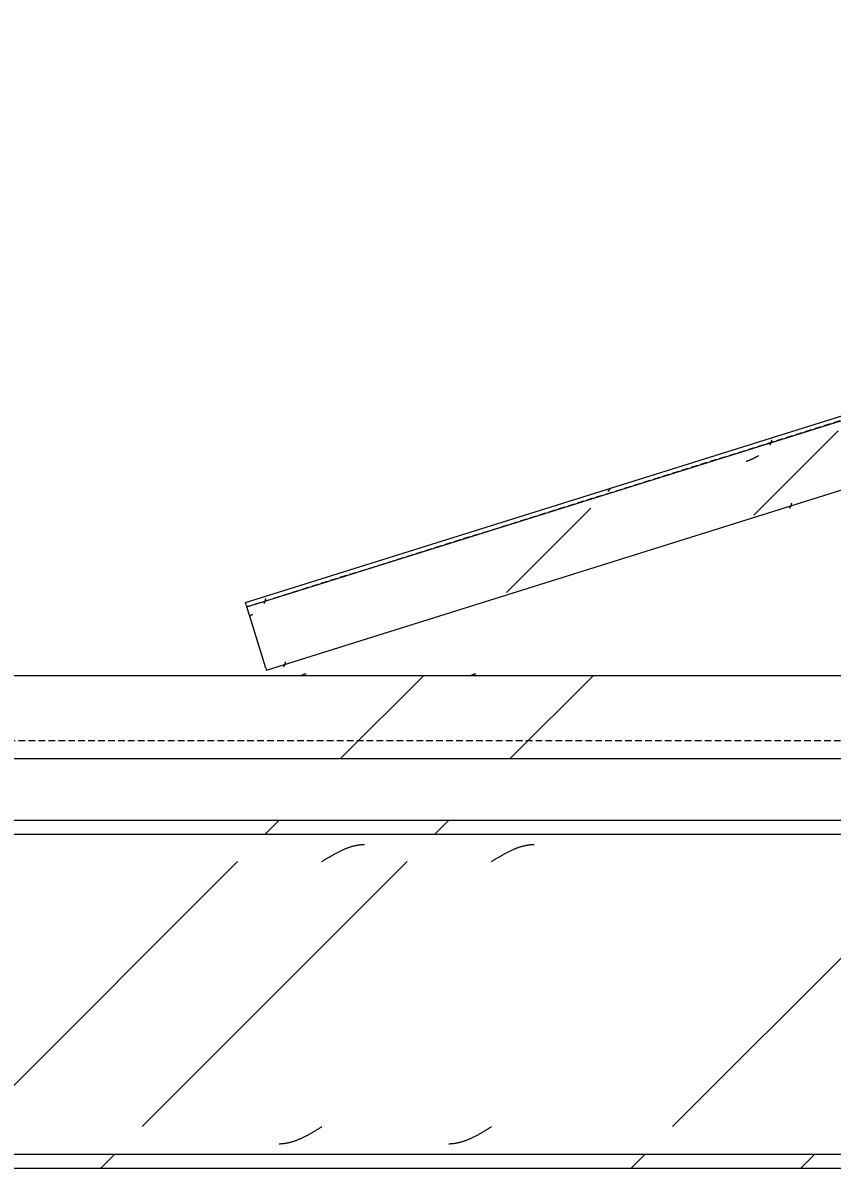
# Model space of a CAD drawing. Header units: centimetres. Extents: x -6111 to 13767, y -285 to 1600.
# Drawn here: x -4946.7 to -4888.6, y 930.5 to 1012.8 of the extents above; entities that cross this region are included whole.
import ezdxf

# ---------------------------------------------------------------- set-up
doc = ezdxf.new("R2010")
doc.units = ezdxf.units.CM
doc.linetypes.add('Hidden', pattern=[0.714375, 0.47625, -0.238125])
for name, color, linetype, lineweight in [('A-ANNO-DIMS', 7, 'Continuous', 9), ('A-ANNO-DIMS-100', 7, 'Continuous', 9), ('S-BEAM', 7, 'Continuous', 9)]:
    doc.layers.add(name, color=color, linetype=linetype, lineweight=lineweight)
doc.styles.add('Century Gothic_1', font='GOTHIC.TTF', dxfattribs={"height": 15})
doc.dimstyles.new('FCA_N_Cotas_E100', dxfattribs={"dimscale": 30.48, "dimtxt": 15.662524, "dimasz": 0.492126, "dimexe": 0.656168, "dimexo": 0.656168, "dimgap": 0.032808, "dimtad": 1, "dimlfac": 0.01, "dimrnd": 0.01, "dimzin": 0, "dimdsep": 46, "dimtxsty": 'Century Gothic_1', "dimblk1": 'OBLIQUE', "dimblk2": 'OBLIQUE', "dimsah": 1, "dimcen": 0.09, "dimdle": 0.656168, "dimadec": 3, "dimazin": 2, "dimtfac": 1, "dimtdec": 4, "dimtix": 1, "dimtmove": 0, "dimatfit": 3, "dimfxl": 1, "dimtvp": 1, "dimtolj": 1, "dimtzin": 0, "dimarcsym": 2})
pattern_1 = [(45, (0, 0), (-25.14472, 25.14472), []), (45, (0, 38.1), (-25.14472, 25.14472), [])]

# ---------------------------------------------------------------- blocks, each defined once
blk = doc.blocks.new('FP_7-Elevación Eje 1')
at = {"layer": 'S-BEAM', "color": 9, "true_color": 0xc0c0c0}
for p, q in [((-4926.734, 965.92), (-4926.718, 965.93)), ((-4926.718, 965.93), (-4926.702, 965.939)), ((-4926.702, 965.939), (-4926.687, 965.948)), ((-4926.687, 965.948), (-4926.671, 965.957)), ((-4926.671, 965.957), (-4926.655, 965.965)), ((-4926.655, 965.965), (-4926.64, 965.972)), ((-4926.64, 965.972), (-4926.624, 965.98)), ((-4926.624, 965.98), (-4926.608, 965.987)), ((-4926.608, 965.987), (-4926.593, 965.993)), ((-4926.593, 965.993), (-4926.577, 965.999)), ((-4926.577, 965.999), (-4926.561, 966.005)), ((-4926.561, 966.005), (-4926.546, 966.01)), ((-4926.546, 966.01), (-4926.53, 966.015)), ((-4926.53, 966.015), (-4926.514, 966.019)), ((-4926.514, 966.019), (-4926.498, 966.023)), ((-4926.498, 966.023), (-4926.483, 966.026)), ((-4926.483, 966.026), (-4926.467, 966.029)), ((-4926.467, 966.029), (-4926.451, 966.032)), ((-4926.451, 966.032), (-4926.436, 966.034)), ((-4926.436, 966.034), (-4926.42, 966.036)), ((-4926.42, 966.036), (-4926.404, 966.037)), ((-4926.404, 966.037), (-4926.389, 966.037)), ((-4914.544, 965.92), (-4914.529, 965.93)), ((-4914.529, 965.93), (-4914.513, 965.939)), ((-4914.513, 965.939), (-4914.497, 965.948)), ((-4914.497, 965.948), (-4914.482, 965.957)), ((-4914.482, 965.957), (-4914.466, 965.965)), ((-4914.466, 965.965), (-4914.45, 965.972)), ((-4914.45, 965.972), (-4914.435, 965.98)), ((-4914.435, 965.98), (-4914.419, 965.987)), ((-4914.419, 965.987), (-4914.403, 965.993)), ((-4914.403, 965.993), (-4914.388, 965.999)), ((-4914.388, 965.999), (-4914.372, 966.005)), ((-4914.372, 966.005), (-4914.356, 966.01)), ((-4914.356, 966.01), (-4914.34, 966.015)), ((-4914.34, 966.015), (-4914.325, 966.019)), ((-4914.325, 966.019), (-4914.309, 966.023)), ((-4914.309, 966.023), (-4914.293, 966.026)), ((-4914.293, 966.026), (-4914.278, 966.029)), ((-4914.278, 966.029), (-4914.262, 966.032)), ((-4914.262, 966.032), (-4914.246, 966.034)), ((-4914.246, 966.034), (-4914.231, 966.036)), ((-4914.231, 966.036), (-4914.215, 966.037)), ((-4914.215, 966.037), (-4914.199, 966.037))]:
    blk.add_line(p, q, dxfattribs=at)
blk = doc.blocks.new('C Shapes - C8x16-1788166-Elevación Eje 1')
at = {"layer": 'S-BEAM', "true_color": 0xc0c0c0}
h = blk.add_hatch(dxfattribs=at)
h.set_pattern_fill('FP_3', color=9, style=0, pattern_type=2)
h.set_pattern_definition(pattern_1)
h.paths.add_polyline_path([(-4712.513, 959.921), (-4698.682, 959.921), (-4698.682, 965.921), (-5480.302, 965.921), (-5480.302, 959.921), (-4772.703, 959.921)])
at = {"layer": 'S-BEAM'}
for p, q in [((-5480.302, 965.921), (-4698.682, 965.921)), ((-4698.682, 959.921), (-5480.302, 959.921))]:
    blk.add_line(p, q, dxfattribs=at)
at = {"layer": 'S-BEAM', "linetype": 'Hidden'}
blk.add_line((-4698.682, 961.217), (-5480.302, 961.217), dxfattribs=at)
at = {"layer": 'S-BEAM'}
blk.add_blockref('FP_7-Elevación Eje 1', (0, 0), dxfattribs=at)
blk = doc.blocks.new('FP_28-Elevación Eje 1')
at = {"layer": 'S-BEAM', "color": 9, "true_color": 0xc0c0c0}
for p, q in [((-4894.448, 981.431), (-4894.434, 981.438)), ((-4894.434, 981.438), (-4894.42, 981.444)), ((-4894.42, 981.444), (-4894.405, 981.45)), ((-4894.405, 981.45), (-4894.391, 981.456)), ((-4894.391, 981.456), (-4894.376, 981.463)), ((-4894.376, 981.463), (-4894.362, 981.469)), ((-4894.362, 981.469), (-4894.348, 981.476)), ((-4894.348, 981.476), (-4894.334, 981.482)), ((-4894.334, 981.482), (-4894.319, 981.489)), ((-4894.319, 981.489), (-4894.305, 981.496)), ((-4894.305, 981.496), (-4894.291, 981.502)), ((-4894.291, 981.502), (-4894.277, 981.509)), ((-4894.277, 981.509), (-4894.262, 981.516)), ((-4894.262, 981.516), (-4894.248, 981.523)), ((-4894.248, 981.523), (-4894.234, 981.53)), ((-4894.234, 981.53), (-4894.22, 981.537)), ((-4894.22, 981.537), (-4894.206, 981.544)), ((-4894.206, 981.544), (-4894.192, 981.551)), ((-4894.192, 981.551), (-4894.177, 981.558)), ((-4894.177, 981.558), (-4894.163, 981.565)), ((-4894.163, 981.565), (-4894.149, 981.572)), ((-4894.149, 981.572), (-4894.135, 981.579)), ((-4894.135, 981.579), (-4894.121, 981.586)), ((-4894.121, 981.586), (-4894.107, 981.593)), ((-4894.107, 981.593), (-4894.093, 981.6)), ((-4894.093, 981.6), (-4894.079, 981.608)), ((-4894.079, 981.608), (-4894.065, 981.615)), ((-4894.065, 981.615), (-4894.051, 981.622)), ((-4894.051, 981.622), (-4894.037, 981.629)), ((-4894.037, 981.629), (-4894.023, 981.637)), ((-4894.023, 981.637), (-4894.009, 981.644)), ((-4894.009, 981.644), (-4893.995, 981.651)), ((-4893.995, 981.651), (-4893.981, 981.659)), ((-4893.981, 981.659), (-4893.966, 981.666)), ((-4893.966, 981.666), (-4893.952, 981.673)), ((-4893.952, 981.673), (-4893.938, 981.681)), ((-4893.938, 981.681), (-4893.924, 981.688)), ((-4893.924, 981.688), (-4893.91, 981.695)), ((-4893.91, 981.695), (-4893.896, 981.703)), ((-4893.896, 981.703), (-4893.882, 981.71)), ((-4894.784, 981.305), (-4894.77, 981.31)), ((-4894.77, 981.31), (-4894.755, 981.315)), ((-4894.755, 981.315), (-4894.74, 981.32)), ((-4894.74, 981.32), (-4894.725, 981.325)), ((-4894.725, 981.325), (-4894.71, 981.33)), ((-4894.71, 981.33), (-4894.696, 981.335)), ((-4894.696, 981.335), (-4894.681, 981.34)), ((-4894.681, 981.34), (-4894.666, 981.345)), ((-4894.666, 981.345), (-4894.652, 981.351)), ((-4894.652, 981.351), (-4894.637, 981.356)), ((-4894.637, 981.356), (-4894.622, 981.361)), ((-4894.622, 981.361), (-4894.608, 981.367)), ((-4894.608, 981.367), (-4894.593, 981.373)), ((-4894.593, 981.373), (-4894.579, 981.378)), ((-4894.579, 981.378), (-4894.564, 981.384)), ((-4894.564, 981.384), (-4894.549, 981.39)), ((-4894.549, 981.39), (-4894.535, 981.395)), ((-4894.535, 981.395), (-4894.52, 981.401)), ((-4894.52, 981.401), (-4894.506, 981.407)), ((-4894.506, 981.407), (-4894.492, 981.413)), ((-4894.492, 981.413), (-4894.477, 981.419)), ((-4894.477, 981.419), (-4894.463, 981.425)), ((-4894.463, 981.425), (-4894.448, 981.431)), ((-4930.457, 970.2), (-4930.443, 970.207)), ((-4930.443, 970.207), (-4930.429, 970.214)), ((-4930.429, 970.214), (-4930.416, 970.221)), ((-4930.416, 970.221), (-4930.402, 970.228)), ((-4930.402, 970.228), (-4930.388, 970.235)), ((-4930.388, 970.235), (-4930.375, 970.242)), ((-4930.375, 970.242), (-4930.361, 970.249)), ((-4930.361, 970.249), (-4930.347, 970.256)), ((-4930.347, 970.256), (-4930.334, 970.264)), ((-4930.334, 970.264), (-4930.32, 970.271)), ((-4930.32, 970.271), (-4930.306, 970.278)), ((-4930.306, 970.278), (-4930.293, 970.285)), ((-4930.293, 970.285), (-4930.279, 970.292)), ((-4930.279, 970.292), (-4930.265, 970.299)), ((-4930.265, 970.299), (-4930.252, 970.307)), ((-4930.252, 970.307), (-4930.238, 970.314))]:
    blk.add_line(p, q, dxfattribs=at)
blk = doc.blocks.new('FP_29-Elevación Eje 1')
at = {"layer": 'S-BEAM'}
blk.add_line((-4930.66, 970.847), (-4834.208, 1001.082), dxfattribs=at)
at = {"layer": 'S-BEAM', "color": 9, "true_color": 0xc0c0c0}
for p, q in [((-4893.08, 982.505), (-4893.076, 982.507)), ((-4893.076, 982.507), (-4893.073, 982.508)), ((-4893.073, 982.508), (-4893.069, 982.51)), ((-4893.069, 982.51), (-4893.066, 982.512)), ((-4893.066, 982.512), (-4893.062, 982.514)), ((-4893.062, 982.514), (-4893.059, 982.516)), ((-4893.059, 982.516), (-4893.055, 982.518)), ((-4893.055, 982.518), (-4893.052, 982.521)), ((-4893.052, 982.521), (-4893.049, 982.524)), ((-4893.049, 982.524), (-4893.046, 982.526)), ((-4893.046, 982.526), (-4893.043, 982.529)), ((-4893.043, 982.529), (-4893.039, 982.532)), ((-4893.039, 982.532), (-4893.036, 982.536)), ((-4893.036, 982.536), (-4893.033, 982.539)), ((-4893.033, 982.539), (-4893.03, 982.543)), ((-4893.03, 982.543), (-4893.027, 982.546)), ((-4893.027, 982.546), (-4893.025, 982.55)), ((-4893.025, 982.55), (-4893.022, 982.554)), ((-4893.022, 982.554), (-4893.019, 982.558)), ((-4893.019, 982.558), (-4893.016, 982.563)), ((-4893.016, 982.563), (-4893.013, 982.567)), ((-4893.013, 982.567), (-4893.011, 982.572)), ((-4893.011, 982.572), (-4893.008, 982.576)), ((-4893.008, 982.576), (-4893.006, 982.581)), ((-4893.006, 982.581), (-4893.003, 982.586)), ((-4893.003, 982.586), (-4893.001, 982.591)), ((-4893.001, 982.591), (-4892.998, 982.596)), ((-4892.998, 982.596), (-4892.996, 982.602)), ((-4892.996, 982.602), (-4892.993, 982.607)), ((-4892.993, 982.607), (-4892.991, 982.613)), ((-4892.991, 982.613), (-4892.989, 982.618)), ((-4892.989, 982.618), (-4892.986, 982.624)), ((-4892.986, 982.624), (-4892.984, 982.63)), ((-4892.984, 982.63), (-4892.982, 982.636)), ((-4892.982, 982.636), (-4892.98, 982.642)), ((-4892.98, 982.642), (-4892.978, 982.648)), ((-4892.978, 982.648), (-4892.975, 982.655)), ((-4892.975, 982.655), (-4892.973, 982.661)), ((-4892.973, 982.661), (-4892.971, 982.668)), ((-4892.971, 982.668), (-4892.969, 982.674)), ((-4892.969, 982.674), (-4892.967, 982.681)), ((-4892.967, 982.681), (-4892.965, 982.687)), ((-4892.965, 982.687), (-4892.963, 982.694)), ((-4892.963, 982.694), (-4892.961, 982.701)), ((-4892.961, 982.701), (-4892.96, 982.708)), ((-4892.96, 982.708), (-4892.958, 982.715)), ((-4892.958, 982.715), (-4892.956, 982.722)), ((-4892.956, 982.722), (-4892.954, 982.729)), ((-4892.954, 982.729), (-4892.952, 982.737)), ((-4892.952, 982.737), (-4892.95, 982.744)), ((-4892.95, 982.744), (-4892.948, 982.751)), ((-4892.948, 982.751), (-4892.947, 982.759)), ((-4892.947, 982.759), (-4892.945, 982.766)), ((-4892.945, 982.766), (-4892.943, 982.773)), ((-4892.943, 982.773), (-4892.941, 982.781)), ((-4892.941, 982.781), (-4892.94, 982.788)), ((-4892.94, 982.788), (-4892.938, 982.796)), ((-4892.938, 982.796), (-4892.936, 982.804)), ((-4892.936, 982.804), (-4892.935, 982.811)), ((-4892.935, 982.811), (-4892.933, 982.819)), ((-4892.933, 982.819), (-4892.931, 982.826)), ((-4892.931, 982.826), (-4892.929, 982.834)), ((-4892.929, 982.834), (-4892.928, 982.842)), ((-4929.436, 971.109), (-4929.432, 971.11)), ((-4929.432, 971.11), (-4929.428, 971.112)), ((-4929.428, 971.112), (-4929.425, 971.114)), ((-4929.425, 971.114), (-4929.421, 971.116)), ((-4929.421, 971.116), (-4929.418, 971.118)), ((-4929.418, 971.118), (-4929.414, 971.12)), ((-4929.414, 971.12), (-4929.411, 971.122)), ((-4929.411, 971.122), (-4929.408, 971.125)), ((-4929.408, 971.125), (-4929.405, 971.127)), ((-4929.405, 971.127), (-4929.401, 971.13)), ((-4929.401, 971.13), (-4929.398, 971.133)), ((-4929.398, 971.133), (-4929.395, 971.136)), ((-4929.395, 971.136), (-4929.392, 971.139)), ((-4929.392, 971.139), (-4929.389, 971.143)), ((-4929.389, 971.143), (-4929.386, 971.146)), ((-4929.386, 971.146), (-4929.383, 971.15)), ((-4929.383, 971.15), (-4929.38, 971.154)), ((-4929.38, 971.154), (-4929.377, 971.158)), ((-4929.377, 971.158), (-4929.375, 971.162)), ((-4929.375, 971.162), (-4929.372, 971.166)), ((-4929.372, 971.166), (-4929.369, 971.171)), ((-4929.369, 971.171), (-4929.366, 971.175)), ((-4929.366, 971.175), (-4929.364, 971.18)), ((-4929.364, 971.18), (-4929.361, 971.185)), ((-4929.361, 971.185), (-4929.359, 971.19)), ((-4929.359, 971.19), (-4929.356, 971.195)), ((-4929.356, 971.195), (-4929.354, 971.2)), ((-4929.354, 971.2), (-4929.351, 971.205)), ((-4929.351, 971.205), (-4929.349, 971.211)), ((-4929.349, 971.211), (-4929.347, 971.216)), ((-4929.347, 971.216), (-4929.344, 971.222)), ((-4929.344, 971.222), (-4929.342, 971.228)), ((-4929.342, 971.228), (-4929.34, 971.234)), ((-4929.34, 971.234), (-4929.338, 971.24)), ((-4929.338, 971.24), (-4929.335, 971.246)), ((-4929.335, 971.246), (-4929.333, 971.252)), ((-4929.333, 971.252), (-4929.331, 971.258)), ((-4929.331, 971.258), (-4929.329, 971.265)), ((-4929.329, 971.265), (-4929.327, 971.271)), ((-4929.327, 971.271), (-4929.325, 971.278)), ((-4929.325, 971.278), (-4929.323, 971.284)), ((-4929.323, 971.284), (-4929.321, 971.291)), ((-4929.321, 971.291), (-4929.319, 971.298)), ((-4929.319, 971.298), (-4929.317, 971.305)), ((-4929.317, 971.305), (-4929.315, 971.312)), ((-4929.315, 971.312), (-4929.313, 971.319)), ((-4929.313, 971.319), (-4929.311, 971.326)), ((-4929.311, 971.326), (-4929.31, 971.333)), ((-4929.31, 971.333), (-4929.308, 971.34)), ((-4929.308, 971.34), (-4929.306, 971.348)), ((-4929.306, 971.348), (-4929.304, 971.355)), ((-4929.304, 971.355), (-4929.302, 971.362)), ((-4929.302, 971.362), (-4929.301, 971.37)), ((-4929.301, 971.37), (-4929.299, 971.377)), ((-4929.299, 971.377), (-4929.297, 971.385)), ((-4929.297, 971.385), (-4929.295, 971.392)), ((-4929.295, 971.392), (-4929.294, 971.4)), ((-4929.294, 971.4), (-4929.292, 971.407)), ((-4929.292, 971.407), (-4929.29, 971.415)), ((-4929.29, 971.415), (-4929.288, 971.422)), ((-4929.288, 971.422), (-4929.287, 971.43)), ((-4929.287, 971.43), (-4929.285, 971.438)), ((-4929.285, 971.438), (-4929.283, 971.445))]:
    blk.add_line(p, q, dxfattribs=at)
blk = doc.blocks.new('FP_30-Elevación Eje 1')
at = {"layer": 'S-BEAM'}
blk.add_line((-4929.235, 966.303), (-4832.783, 996.538), dxfattribs=at)
at = {"layer": 'S-BEAM', "color": 9, "true_color": 0xc0c0c0}
for p, q in [((-4891.541, 978.143), (-4891.539, 978.15)), ((-4891.539, 978.15), (-4891.537, 978.157)), ((-4891.537, 978.157), (-4891.536, 978.164)), ((-4891.536, 978.164), (-4891.534, 978.171)), ((-4891.534, 978.171), (-4891.532, 978.178)), ((-4891.532, 978.178), (-4891.53, 978.185)), ((-4891.53, 978.185), (-4891.528, 978.193)), ((-4891.528, 978.193), (-4891.526, 978.2)), ((-4891.526, 978.2), (-4891.524, 978.207)), ((-4891.524, 978.207), (-4891.523, 978.215)), ((-4891.523, 978.215), (-4891.521, 978.222)), ((-4891.521, 978.222), (-4891.519, 978.229)), ((-4891.519, 978.229), (-4891.517, 978.237)), ((-4891.517, 978.237), (-4891.516, 978.244)), ((-4891.516, 978.244), (-4891.514, 978.252)), ((-4891.514, 978.252), (-4891.512, 978.259)), ((-4891.512, 978.259), (-4891.511, 978.267)), ((-4891.511, 978.267), (-4891.509, 978.275)), ((-4891.509, 978.275), (-4891.507, 978.282)), ((-4891.507, 978.282), (-4891.505, 978.29)), ((-4891.505, 978.29), (-4891.504, 978.297)), ((-4891.656, 977.961), (-4891.652, 977.963)), ((-4891.652, 977.963), (-4891.649, 977.964)), ((-4891.649, 977.964), (-4891.645, 977.966)), ((-4891.645, 977.966), (-4891.642, 977.968)), ((-4891.642, 977.968), (-4891.638, 977.97)), ((-4891.638, 977.97), (-4891.635, 977.972)), ((-4891.635, 977.972), (-4891.631, 977.974)), ((-4891.631, 977.974), (-4891.628, 977.977)), ((-4891.628, 977.977), (-4891.625, 977.979)), ((-4891.625, 977.979), (-4891.622, 977.982)), ((-4891.622, 977.982), (-4891.619, 977.985)), ((-4891.619, 977.985), (-4891.615, 977.988)), ((-4891.615, 977.988), (-4891.612, 977.992)), ((-4891.612, 977.992), (-4891.609, 977.995)), ((-4891.609, 977.995), (-4891.606, 977.999)), ((-4891.606, 977.999), (-4891.603, 978.002)), ((-4891.603, 978.002), (-4891.601, 978.006)), ((-4891.601, 978.006), (-4891.598, 978.01)), ((-4891.598, 978.01), (-4891.595, 978.014)), ((-4891.595, 978.014), (-4891.592, 978.019)), ((-4891.592, 978.019), (-4891.589, 978.023)), ((-4891.589, 978.023), (-4891.587, 978.028)), ((-4891.587, 978.028), (-4891.584, 978.032)), ((-4891.584, 978.032), (-4891.582, 978.037)), ((-4891.582, 978.037), (-4891.579, 978.042)), ((-4891.579, 978.042), (-4891.577, 978.047)), ((-4891.577, 978.047), (-4891.574, 978.052)), ((-4891.574, 978.052), (-4891.572, 978.058)), ((-4891.572, 978.058), (-4891.569, 978.063)), ((-4891.569, 978.063), (-4891.567, 978.069)), ((-4891.567, 978.069), (-4891.565, 978.074)), ((-4891.565, 978.074), (-4891.562, 978.08)), ((-4891.562, 978.08), (-4891.56, 978.086)), ((-4891.56, 978.086), (-4891.558, 978.092)), ((-4891.558, 978.092), (-4891.556, 978.098)), ((-4891.556, 978.098), (-4891.554, 978.104)), ((-4891.554, 978.104), (-4891.551, 978.111)), ((-4891.551, 978.111), (-4891.549, 978.117)), ((-4891.549, 978.117), (-4891.547, 978.123)), ((-4891.547, 978.123), (-4891.545, 978.13)), ((-4891.545, 978.13), (-4891.543, 978.137)), ((-4891.543, 978.137), (-4891.541, 978.143)), ((-4927.945, 966.627), (-4927.942, 966.631)), ((-4927.942, 966.631), (-4927.94, 966.636)), ((-4927.94, 966.636), (-4927.937, 966.641)), ((-4927.937, 966.641), (-4927.935, 966.646)), ((-4927.935, 966.646), (-4927.932, 966.651)), ((-4927.932, 966.651), (-4927.93, 966.656)), ((-4927.93, 966.656), (-4927.927, 966.661)), ((-4927.927, 966.661), (-4927.925, 966.667)), ((-4927.925, 966.667), (-4927.923, 966.672)), ((-4927.923, 966.672), (-4927.92, 966.678)), ((-4927.92, 966.678), (-4927.918, 966.684)), ((-4927.918, 966.684), (-4927.916, 966.69)), ((-4927.916, 966.69), (-4927.914, 966.696)), ((-4927.914, 966.696), (-4927.911, 966.702)), ((-4927.911, 966.702), (-4927.909, 966.708)), ((-4927.909, 966.708), (-4927.907, 966.714)), ((-4927.907, 966.714), (-4927.905, 966.721)), ((-4927.905, 966.721), (-4927.903, 966.727)), ((-4927.903, 966.727), (-4927.901, 966.734)), ((-4927.901, 966.734), (-4927.899, 966.74)), ((-4927.899, 966.74), (-4927.897, 966.747)), ((-4927.897, 966.747), (-4927.895, 966.754)), ((-4927.895, 966.754), (-4927.893, 966.761)), ((-4927.893, 966.761), (-4927.891, 966.768)), ((-4927.891, 966.768), (-4927.889, 966.775)), ((-4927.889, 966.775), (-4927.887, 966.782)), ((-4927.887, 966.782), (-4927.886, 966.789)), ((-4927.886, 966.789), (-4927.884, 966.796)), ((-4927.884, 966.796), (-4927.882, 966.804)), ((-4927.882, 966.804), (-4927.88, 966.811)), ((-4927.88, 966.811), (-4927.878, 966.818)), ((-4927.878, 966.818), (-4927.877, 966.826)), ((-4927.877, 966.826), (-4927.875, 966.833)), ((-4927.875, 966.833), (-4927.873, 966.841)), ((-4927.873, 966.841), (-4927.871, 966.848)), ((-4927.871, 966.848), (-4927.87, 966.856)), ((-4927.87, 966.856), (-4927.868, 966.863)), ((-4927.868, 966.863), (-4927.866, 966.871)), ((-4927.866, 966.871), (-4927.864, 966.878)), ((-4927.864, 966.878), (-4927.863, 966.886)), ((-4927.863, 966.886), (-4927.861, 966.894)), ((-4927.861, 966.894), (-4927.859, 966.901)), ((-4928.012, 966.565), (-4928.008, 966.566)), ((-4928.008, 966.566), (-4928.004, 966.568)), ((-4928.004, 966.568), (-4928.001, 966.57)), ((-4928.001, 966.57), (-4927.997, 966.571)), ((-4927.997, 966.571), (-4927.994, 966.573)), ((-4927.994, 966.573), (-4927.99, 966.576)), ((-4927.99, 966.576), (-4927.987, 966.578)), ((-4927.987, 966.578), (-4927.984, 966.581)), ((-4927.984, 966.581), (-4927.981, 966.583)), ((-4927.981, 966.583), (-4927.977, 966.586)), ((-4927.977, 966.586), (-4927.974, 966.589)), ((-4927.974, 966.589), (-4927.971, 966.592)), ((-4927.971, 966.592), (-4927.968, 966.595)), ((-4927.968, 966.595), (-4927.965, 966.599)), ((-4927.965, 966.599), (-4927.962, 966.602)), ((-4927.962, 966.602), (-4927.959, 966.606)), ((-4927.959, 966.606), (-4927.956, 966.61)), ((-4927.956, 966.61), (-4927.953, 966.614)), ((-4927.953, 966.614), (-4927.951, 966.618)), ((-4927.951, 966.618), (-4927.948, 966.622)), ((-4927.948, 966.622), (-4927.945, 966.627))]:
    blk.add_line(p, q, dxfattribs=at)
blk = doc.blocks.new('M_L Equal Angles - L51X51X3_2-1788163-Elevación Eje 1')
at = {"layer": 'S-BEAM', "true_color": 0xc0c0c0}
h = blk.add_hatch(dxfattribs=at)
h.set_pattern_fill('FP_4', color=9, style=0, pattern_type=2)
h.set_pattern_definition(pattern_1)
h.paths.add_polyline_path([(-4930.707, 970.999), (-4834.255, 1001.233), (-4834.303, 1001.385), (-4930.755, 971.151)])
h = blk.add_hatch(dxfattribs=at)
h.set_pattern_fill('FP_4', color=9, style=0, pattern_type=2)
h.set_pattern_definition(pattern_1)
h.paths.add_polyline_path([(-4929.283, 966.455), (-4832.831, 996.689), (-4834.113, 1000.446), (-4930.47, 970.241)])
at = {"layer": 'S-BEAM'}
for p, q in [((-4930.755, 971.151), (-4834.303, 1001.385)), ((-4930.707, 970.999), (-4930.755, 971.151)), ((-4930.707, 970.999), (-4930.66, 970.847)), ((-4930.47, 970.241), (-4930.66, 970.847)), ((-4929.283, 966.455), (-4930.47, 970.241)), ((-4929.283, 966.455), (-4929.235, 966.303))]:
    blk.add_line(p, q, dxfattribs=at)
at = {"layer": 'S-BEAM', "linetype": 'Hidden'}
blk.add_line((-4834.208, 1001.082), (-4930.66, 970.847), dxfattribs=at)
at = {"layer": 'S-BEAM'}
for name in ['FP_29-Elevación Eje 1', 'FP_28-Elevación Eje 1', 'FP_30-Elevación Eje 1']:
    blk.add_blockref(name, (0, 0), dxfattribs=at)
blk = doc.blocks.new('FP_38-Elevación Eje 1')
at = {"layer": 'S-BEAM', "color": 9, "true_color": 0xc0c0c0}
for p, q in [((-4923.607, 953.461), (-4923.559, 953.481)), ((-4923.559, 953.481), (-4923.51, 953.5)), ((-4923.51, 953.5), (-4923.461, 953.519)), ((-4923.461, 953.519), (-4923.413, 953.537)), ((-4923.413, 953.537), (-4923.364, 953.555)), ((-4923.364, 953.555), (-4923.316, 953.572)), ((-4923.316, 953.572), (-4923.267, 953.588)), ((-4923.267, 953.588), (-4923.218, 953.604)), ((-4923.218, 953.604), (-4923.17, 953.619)), ((-4923.17, 953.619), (-4923.121, 953.634)), ((-4923.121, 953.634), (-4923.073, 953.648)), ((-4923.073, 953.648), (-4923.024, 953.661)), ((-4923.024, 953.661), (-4922.976, 953.674)), ((-4922.976, 953.674), (-4922.927, 953.686)), ((-4922.927, 953.686), (-4922.878, 953.697)), ((-4922.878, 953.697), (-4922.83, 953.707)), ((-4922.83, 953.707), (-4922.781, 953.717)), ((-4922.781, 953.717), (-4922.733, 953.726)), ((-4922.733, 953.726), (-4922.684, 953.735)), ((-4922.684, 953.735), (-4922.635, 953.742)), ((-4922.635, 953.742), (-4922.587, 953.749)), ((-4922.587, 953.749), (-4922.538, 953.755)), ((-4922.538, 953.755), (-4922.49, 953.761)), ((-4922.49, 953.761), (-4922.441, 953.766)), ((-4922.441, 953.766), (-4922.392, 953.77)), ((-4922.392, 953.77), (-4922.344, 953.773)), ((-4922.344, 953.773), (-4922.295, 953.776)), ((-4922.295, 953.776), (-4922.247, 953.778)), ((-4922.247, 953.778), (-4922.198, 953.779)), ((-4911.418, 953.461), (-4911.369, 953.481)), ((-4911.369, 953.481), (-4911.321, 953.5)), ((-4911.321, 953.5), (-4911.272, 953.519)), ((-4911.272, 953.519), (-4911.223, 953.537)), ((-4911.223, 953.537), (-4911.175, 953.555)), ((-4911.175, 953.555), (-4911.126, 953.572)), ((-4911.126, 953.572), (-4911.078, 953.588)), ((-4911.078, 953.588), (-4911.029, 953.604)), ((-4911.029, 953.604), (-4910.98, 953.619)), ((-4910.98, 953.619), (-4910.932, 953.634)), ((-4910.932, 953.634), (-4910.883, 953.648)), ((-4910.883, 953.648), (-4910.835, 953.661)), ((-4910.835, 953.661), (-4910.786, 953.674)), ((-4910.786, 953.674), (-4910.737, 953.686)), ((-4910.737, 953.686), (-4910.689, 953.697)), ((-4910.689, 953.697), (-4910.64, 953.707)), ((-4910.64, 953.707), (-4910.592, 953.717)), ((-4910.592, 953.717), (-4910.543, 953.726)), ((-4910.543, 953.726), (-4910.494, 953.735)), ((-4910.494, 953.735), (-4910.446, 953.742)), ((-4910.446, 953.742), (-4910.397, 953.749)), ((-4910.397, 953.749), (-4910.349, 953.755)), ((-4910.349, 953.755), (-4910.3, 953.761)), ((-4910.3, 953.761), (-4910.252, 953.766)), ((-4910.252, 953.766), (-4910.203, 953.77)), ((-4910.203, 953.77), (-4910.154, 953.773)), ((-4910.154, 953.773), (-4910.106, 953.776)), ((-4910.106, 953.776), (-4910.057, 953.778)), ((-4910.057, 953.778), (-4910.009, 953.779)), ((-4925.114, 952.641), (-4925.065, 952.671)), ((-4925.065, 952.671), (-4925.017, 952.701)), ((-4925.017, 952.701), (-4924.968, 952.731)), ((-4924.968, 952.731), (-4924.919, 952.761)), ((-4924.919, 952.761), (-4924.871, 952.79)), ((-4924.871, 952.79), (-4924.822, 952.82)), ((-4924.822, 952.82), (-4924.774, 952.849)), ((-4924.774, 952.849), (-4924.725, 952.878)), ((-4924.725, 952.878), (-4924.676, 952.907)), ((-4924.676, 952.907), (-4924.628, 952.936)), ((-4924.628, 952.936), (-4924.579, 952.964)), ((-4924.579, 952.964), (-4924.531, 952.993)), ((-4924.531, 952.993), (-4924.482, 953.021)), ((-4924.482, 953.021), (-4924.433, 953.048)), ((-4924.433, 953.048), (-4924.385, 953.076)), ((-4924.385, 953.076), (-4924.336, 953.103)), ((-4924.336, 953.103), (-4924.288, 953.13)), ((-4924.288, 953.13), (-4924.239, 953.156)), ((-4924.239, 953.156), (-4924.19, 953.182)), ((-4924.19, 953.182), (-4924.142, 953.208)), ((-4924.142, 953.208), (-4924.093, 953.233)), ((-4924.093, 953.233), (-4924.045, 953.258)), ((-4924.045, 953.258), (-4923.996, 953.282)), ((-4923.996, 953.282), (-4923.947, 953.306)), ((-4923.947, 953.306), (-4923.899, 953.33)), ((-4923.899, 953.33), (-4923.85, 953.353)), ((-4923.85, 953.353), (-4923.802, 953.376)), ((-4923.802, 953.376), (-4923.753, 953.398)), ((-4923.753, 953.398), (-4923.704, 953.419)), ((-4923.704, 953.419), (-4923.656, 953.44)), ((-4923.656, 953.44), (-4923.607, 953.461)), ((-4912.924, 952.641), (-4912.876, 952.671)), ((-4912.876, 952.671), (-4912.827, 952.701)), ((-4912.827, 952.701), (-4912.779, 952.731)), ((-4912.779, 952.731), (-4912.73, 952.761)), ((-4912.73, 952.761), (-4912.681, 952.79)), ((-4912.681, 952.79), (-4912.633, 952.82)), ((-4912.633, 952.82), (-4912.584, 952.849)), ((-4912.584, 952.849), (-4912.536, 952.878)), ((-4912.536, 952.878), (-4912.487, 952.907)), ((-4912.487, 952.907), (-4912.438, 952.936)), ((-4912.438, 952.936), (-4912.39, 952.964)), ((-4912.39, 952.964), (-4912.341, 952.993)), ((-4912.341, 952.993), (-4912.293, 953.021)), ((-4912.293, 953.021), (-4912.244, 953.048)), ((-4912.244, 953.048), (-4912.195, 953.076)), ((-4912.195, 953.076), (-4912.147, 953.103)), ((-4912.147, 953.103), (-4912.098, 953.13)), ((-4912.098, 953.13), (-4912.05, 953.156)), ((-4912.05, 953.156), (-4912.001, 953.182)), ((-4912.001, 953.182), (-4911.952, 953.208)), ((-4911.952, 953.208), (-4911.904, 953.233)), ((-4911.904, 953.233), (-4911.855, 953.258)), ((-4911.855, 953.258), (-4911.807, 953.282)), ((-4911.807, 953.282), (-4911.758, 953.306)), ((-4911.758, 953.306), (-4911.709, 953.33)), ((-4911.709, 953.33), (-4911.661, 953.353)), ((-4911.661, 953.353), (-4911.612, 953.376)), ((-4911.612, 953.376), (-4911.564, 953.398)), ((-4911.564, 953.398), (-4911.515, 953.419)), ((-4911.515, 953.419), (-4911.466, 953.44)), ((-4911.466, 953.44), (-4911.418, 953.461)), ((-4925.26, 952.55), (-4925.211, 952.581)), ((-4925.211, 952.581), (-4925.162, 952.611)), ((-4925.162, 952.611), (-4925.114, 952.641)), ((-4913.07, 952.55), (-4913.022, 952.581)), ((-4913.022, 952.581), (-4912.973, 952.611)), ((-4912.973, 952.611), (-4912.924, 952.641))]:
    blk.add_line(p, q, dxfattribs=at)
blk = doc.blocks.new('FP_39-Elevación Eje 1')
at = {"layer": 'S-BEAM', "color": 9, "true_color": 0xc0c0c0}
for p, q in [((-4926.329, 932.879), (-4926.28, 932.905)), ((-4926.28, 932.905), (-4926.232, 932.931)), ((-4926.232, 932.931), (-4926.183, 932.958)), ((-4926.183, 932.958), (-4926.134, 932.985)), ((-4926.134, 932.985), (-4926.086, 933.013)), ((-4926.086, 933.013), (-4926.037, 933.04)), ((-4926.037, 933.04), (-4925.989, 933.068)), ((-4925.989, 933.068), (-4925.94, 933.097)), ((-4925.94, 933.097), (-4925.891, 933.125)), ((-4925.891, 933.125), (-4925.843, 933.154)), ((-4925.843, 933.154), (-4925.794, 933.183)), ((-4925.794, 933.183), (-4925.746, 933.212)), ((-4925.746, 933.212), (-4925.697, 933.241)), ((-4925.697, 933.241), (-4925.648, 933.271)), ((-4925.648, 933.271), (-4925.6, 933.3)), ((-4925.6, 933.3), (-4925.551, 933.33)), ((-4925.551, 933.33), (-4925.503, 933.36)), ((-4925.503, 933.36), (-4925.454, 933.39)), ((-4925.454, 933.39), (-4925.405, 933.42)), ((-4925.405, 933.42), (-4925.357, 933.45)), ((-4925.357, 933.45), (-4925.308, 933.48)), ((-4925.308, 933.48), (-4925.26, 933.51)), ((-4914.139, 932.879), (-4914.091, 932.905)), ((-4914.091, 932.905), (-4914.042, 932.931)), ((-4914.042, 932.931), (-4913.994, 932.958)), ((-4913.994, 932.958), (-4913.945, 932.985)), ((-4913.945, 932.985), (-4913.896, 933.013)), ((-4913.896, 933.013), (-4913.848, 933.04)), ((-4913.848, 933.04), (-4913.799, 933.068)), ((-4913.799, 933.068), (-4913.751, 933.097)), ((-4913.751, 933.097), (-4913.702, 933.125)), ((-4913.702, 933.125), (-4913.653, 933.154)), ((-4913.653, 933.154), (-4913.605, 933.183)), ((-4913.605, 933.183), (-4913.556, 933.212)), ((-4913.556, 933.212), (-4913.508, 933.241)), ((-4913.508, 933.241), (-4913.459, 933.271)), ((-4913.459, 933.271), (-4913.41, 933.3)), ((-4913.41, 933.3), (-4913.362, 933.33)), ((-4913.362, 933.33), (-4913.313, 933.36)), ((-4913.313, 933.36), (-4913.265, 933.39)), ((-4913.265, 933.39), (-4913.216, 933.42)), ((-4913.216, 933.42), (-4913.167, 933.45)), ((-4913.167, 933.45), (-4913.119, 933.48)), ((-4913.119, 933.48), (-4913.07, 933.51)), ((-4928.321, 932.282), (-4928.273, 932.283)), ((-4928.273, 932.283), (-4928.224, 932.285)), ((-4928.224, 932.285), (-4928.175, 932.288)), ((-4928.175, 932.288), (-4928.127, 932.291)), ((-4928.127, 932.291), (-4928.078, 932.295)), ((-4928.078, 932.295), (-4928.03, 932.3)), ((-4928.03, 932.3), (-4927.981, 932.305)), ((-4927.981, 932.305), (-4927.932, 932.312)), ((-4927.932, 932.312), (-4927.884, 932.319)), ((-4927.884, 932.319), (-4927.835, 932.326)), ((-4927.835, 932.326), (-4927.787, 932.335)), ((-4927.787, 932.335), (-4927.738, 932.344)), ((-4927.738, 932.344), (-4927.689, 932.354)), ((-4927.689, 932.354), (-4927.641, 932.364)), ((-4927.641, 932.364), (-4927.592, 932.375)), ((-4927.592, 932.375), (-4927.544, 932.387)), ((-4927.544, 932.387), (-4927.495, 932.4)), ((-4927.495, 932.4), (-4927.446, 932.413)), ((-4927.446, 932.413), (-4927.398, 932.427)), ((-4927.398, 932.427), (-4927.349, 932.441)), ((-4927.349, 932.441), (-4927.301, 932.457)), ((-4927.301, 932.457), (-4927.252, 932.472)), ((-4927.252, 932.472), (-4927.204, 932.489)), ((-4927.204, 932.489), (-4927.155, 932.506)), ((-4927.155, 932.506), (-4927.106, 932.524)), ((-4927.106, 932.524), (-4927.058, 932.542)), ((-4927.058, 932.542), (-4927.009, 932.561)), ((-4927.009, 932.561), (-4926.961, 932.58)), ((-4926.961, 932.58), (-4926.912, 932.6)), ((-4926.912, 932.6), (-4926.863, 932.621)), ((-4926.863, 932.621), (-4926.815, 932.642)), ((-4926.815, 932.642), (-4926.766, 932.663)), ((-4926.766, 932.663), (-4926.718, 932.685)), ((-4926.718, 932.685), (-4926.669, 932.708)), ((-4926.669, 932.708), (-4926.62, 932.731)), ((-4926.62, 932.731), (-4926.572, 932.755)), ((-4926.572, 932.755), (-4926.523, 932.779)), ((-4926.523, 932.779), (-4926.475, 932.803)), ((-4926.475, 932.803), (-4926.426, 932.828)), ((-4926.426, 932.828), (-4926.377, 932.853)), ((-4926.377, 932.853), (-4926.329, 932.879)), ((-4916.132, 932.282), (-4916.083, 932.283)), ((-4916.083, 932.283), (-4916.035, 932.285)), ((-4916.035, 932.285), (-4915.986, 932.288)), ((-4915.986, 932.288), (-4915.937, 932.291)), ((-4915.937, 932.291), (-4915.889, 932.295)), ((-4915.889, 932.295), (-4915.84, 932.3)), ((-4915.84, 932.3), (-4915.792, 932.305)), ((-4915.792, 932.305), (-4915.743, 932.312)), ((-4915.743, 932.312), (-4915.694, 932.319)), ((-4915.694, 932.319), (-4915.646, 932.326)), ((-4915.646, 932.326), (-4915.597, 932.335)), ((-4915.597, 932.335), (-4915.549, 932.344)), ((-4915.549, 932.344), (-4915.5, 932.354)), ((-4915.5, 932.354), (-4915.451, 932.364)), ((-4915.451, 932.364), (-4915.403, 932.375)), ((-4915.403, 932.375), (-4915.354, 932.387)), ((-4915.354, 932.387), (-4915.306, 932.4)), ((-4915.306, 932.4), (-4915.257, 932.413)), ((-4915.257, 932.413), (-4915.208, 932.427)), ((-4915.208, 932.427), (-4915.16, 932.441)), ((-4915.16, 932.441), (-4915.111, 932.457)), ((-4915.111, 932.457), (-4915.063, 932.472)), ((-4915.063, 932.472), (-4915.014, 932.489)), ((-4915.014, 932.489), (-4914.965, 932.506)), ((-4914.965, 932.506), (-4914.917, 932.524)), ((-4914.917, 932.524), (-4914.868, 932.542)), ((-4914.868, 932.542), (-4914.82, 932.561)), ((-4914.82, 932.561), (-4914.771, 932.58)), ((-4914.771, 932.58), (-4914.722, 932.6)), ((-4914.722, 932.6), (-4914.674, 932.621)), ((-4914.674, 932.621), (-4914.625, 932.642)), ((-4914.625, 932.642), (-4914.577, 932.663)), ((-4914.577, 932.663), (-4914.528, 932.685)), ((-4914.528, 932.685), (-4914.48, 932.708)), ((-4914.48, 932.708), (-4914.431, 932.731)), ((-4914.431, 932.731), (-4914.382, 932.755)), ((-4914.382, 932.755), (-4914.334, 932.779)), ((-4914.334, 932.779), (-4914.285, 932.803)), ((-4914.285, 932.803), (-4914.237, 932.828)), ((-4914.237, 932.828), (-4914.188, 932.853)), ((-4914.188, 932.853), (-4914.139, 932.879))]:
    blk.add_line(p, q, dxfattribs=at)
blk = doc.blocks.new('M_W Shapes - 150 x 250-V37-Elevación Eje 1')
at = {"layer": 'S-BEAM', "true_color": 0xc0c0c0}
h = blk.add_hatch(dxfattribs=at)
h.set_pattern_fill('FP_3', color=9, style=0, pattern_type=2)
h.set_pattern_definition(pattern_1)
h.paths.add_polyline_path([(-4778.078, 954.53), (-4778.078, 955.53), (-5426.338, 955.53), (-5426.338, 954.53), (-4802.798, 954.53)])
h = blk.add_hatch(dxfattribs=at)
h.set_pattern_fill('FP_3', color=9, style=0, pattern_type=2)
h.set_pattern_definition(pattern_1)
h.paths.add_polyline_path([(-5133.844, 933.51), (-4778.078, 933.51), (-4778.078, 952.55), (-5426.338, 952.55), (-5426.338, 933.51), (-5194.034, 933.51)])
h = blk.add_hatch(dxfattribs=at)
h.set_pattern_fill('FP_3', color=9, style=0, pattern_type=2)
h.set_pattern_definition(pattern_1)
h.paths.add_polyline_path([(-4778.078, 930.53), (-4778.078, 931.53), (-5426.338, 931.53), (-5426.338, 930.53), (-4802.798, 930.53)])
at = {"layer": 'S-BEAM'}
for p, q in [((-5426.338, 955.53), (-4778.078, 955.53)), ((-5426.338, 954.53), (-4778.078, 954.53)), ((-5426.338, 931.53), (-4778.078, 931.53)), ((-5426.338, 930.53), (-4778.078, 930.53))]:
    blk.add_line(p, q, dxfattribs=at)
for name in ['FP_38-Elevación Eje 1', 'FP_39-Elevación Eje 1']:
    blk.add_blockref(name, (0, 0), dxfattribs=at)
blk = doc.blocks.new('DIMBLOCK2-Elevación Eje 1')
at = {"layer": 'A-ANNO-DIMS-100'}
for p, q in [((-5078.539, 1253.141), (-5078.539, 1273.141)), ((-4765.577, 1253.141), (-4765.577, 1273.141)), ((-5078.539, 1253.141), (-4745.577, 1253.141)), ((-5078.539, 1253.141), (-5078.539, 1243.748)), ((-4765.577, 1253.141), (-4765.577, 975.53))]:
    blk.add_line(p, q, dxfattribs=at)
at = {"layer": 'A-ANNO-DIMS-100', "lineweight": 35}
for p, q in [((-5078.539, 1253.141), (-5071.039, 1260.641)), ((-4765.577, 1253.141), (-4758.077, 1260.641)), ((-5078.539, 1253.141), (-5086.039, 1245.641)), ((-4765.577, 1253.141), (-4773.077, 1245.641))]:
    blk.add_line(p, q, dxfattribs=at)
at = {"layer": 'A-ANNO-DIMS-100', "color": 0, "insert": (-4942.444, 1273.368), "char_height": 15, "width": 48.92674, "attachment_point": 1, "line_spacing_factor": 0.984502, "style": 'Century Gothic_1'}
blk.add_mtext('3.13', dxfattribs=at)
blk = doc.blocks.new('_Oblique')
at = {"color": 0, "linetype": 'ByBlock', "lineweight": -2}
blk.add_line((-0.5, -0.5), (0.5, 0.5), dxfattribs=at)
blk = doc.blocks.new('DIMBLOCK3-Elevación Eje 1')
at = {"layer": 'A-ANNO-DIMS-100'}
for p, q in [((-5438.839, 1313.194), (-5438.839, 1333.194)), ((-4765.577, 1313.194), (-4765.577, 1333.194)), ((-5458.839, 1313.194), (-4745.577, 1313.194)), ((-5438.839, 1313.194), (-5438.839, 975.53)), ((-4765.577, 1313.194), (-4765.577, 975.53))]:
    blk.add_line(p, q, dxfattribs=at)
at = {"layer": 'A-ANNO-DIMS-100', "lineweight": 35}
for p, q in [((-5438.839, 1313.194), (-5431.339, 1320.694)), ((-4765.577, 1313.194), (-4758.077, 1320.694)), ((-5438.839, 1313.194), (-5446.339, 1305.694)), ((-4765.577, 1313.194), (-4773.077, 1305.694))]:
    blk.add_line(p, q, dxfattribs=at)
at = {"layer": 'A-ANNO-DIMS-100', "color": 0, "insert": (-5122.594, 1333.421), "char_height": 15, "width": 48.92674, "attachment_point": 1, "line_spacing_factor": 0.984502, "style": 'Century Gothic_1'}
blk.add_mtext('6.73', dxfattribs=at)

msp = doc.modelspace()

# ---------------------------------------------------------------- block references
at = {"layer": 'S-BEAM'}
for name in ['M_L Equal Angles - L51X51X3_2-1788163-Elevación Eje 1', 'C Shapes - C8x16-1788166-Elevación Eje 1', 'M_W Shapes - 150 x 250-V37-Elevación Eje 1']:
    msp.add_blockref(name, (0, 0), dxfattribs=at)

# ---------------------------------------------------------------- dimensions: what is measured, and where the dimension line sits
at = {"layer": 'A-ANNO-DIMS'}
for base, p1, override, picture, middle in [((-4765.577, 1313.194), (-5438.839, 955.53), {"dimpost": '<>', "dimfxl": 673.262505}, 'DIMBLOCK3-Elevación Eje 1', (-5102.208, 1322.072)), ((-4765.577, 1253.141), (-5078.539, 1263.748), {"dimpost": '<>', "dimfxl": 439.253203}, 'DIMBLOCK2-Elevación Eje 1', (-4922.058, 1262.019))]:
    dim = msp.add_linear_dim(base=base, p1=p1, p2=(-4765.577, 955.53), dimstyle='FCA_N_Cotas_E100', override=override, dxfattribs=at)
    dim.commit()
    dim.dimension.update_dxf_attribs({"geometry": picture, "text_midpoint": middle})

doc.saveas('drawing.dxf')
